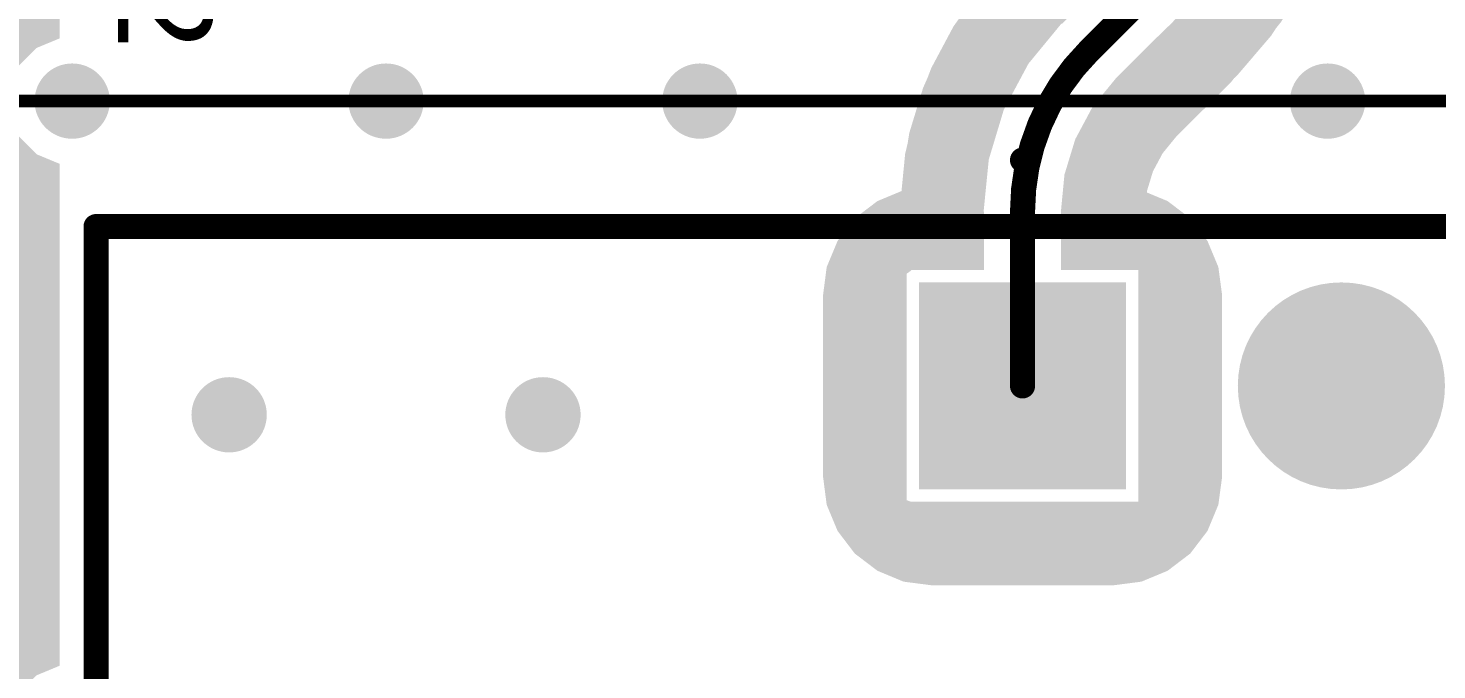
# Model space of a CAD drawing. Header units: inches. Extents: x -3 to 191, y -18 to 93.
# Drawn here: x 149.75 to 160.97, y 14.57 to 19.68 of the extents above; entities that cross this region are included whole.
import ezdxf

# ---------------------------------------------------------------- set-up
doc = ezdxf.new("R2010")
doc.units = ezdxf.units.IN
for name, color, linetype in [('Bottom Layer', 5, 'Continuous'), ('Bottom Solder', 6, 'Continuous'), ('GND 1', 90, 'Continuous'), ('GND 2', 156, 'Continuous'), ('Mechanical 15', 56, 'Continuous'), ('Mechanical 20', 56, 'Continuous'), ('Multi-Layer', 9, 'Continuous'), ('Pad Holes', 156, 'Continuous'), ('PWR', 16, 'Continuous'), ('Signal L4', 76, 'Continuous'), ('Top Layer', 1, 'Continuous'), ('Top Overlay', 2, 'Continuous'), ('Top Solder', 216, 'Continuous'), ('Via Holes', 16, 'Continuous')]:
    doc.layers.add(name, color=color, linetype=linetype)
doc.styles.add('Arial', font='', dxfattribs={"height": 0.2})
doc.styles.get('Arial').set_extended_font_data('Arial')

# ---------------------------------------------------------------- blocks, each defined once
blk = doc.blocks.new('54138792_322')
at = {"layer": 'Bottom Layer'}
h = blk.add_hatch(color=5, dxfattribs=at)
edge = h.paths.add_edge_path()
edge.add_arc((-2.54, 0), 0.723, 0, 360)
blk.add_hatch(color=5, dxfattribs=at).paths.add_polyline_path([(-0.723, 0.723), (0.723, 0.723), (0.723, -0.723), (-0.723, -0.723)])
at = {"layer": 'Bottom Solder'}
h = blk.add_hatch(color=6, dxfattribs=at)
edge = h.paths.add_edge_path()
edge.add_arc((-2.54, 0), 0.825, 0, 360)
blk.add_hatch(color=6, dxfattribs=at).paths.add_polyline_path([(-0.825, 0.825), (0.825, 0.825), (0.825, -0.825), (-0.825, -0.825)])
at = {"layer": 'GND 1'}
h = blk.add_hatch(color=90, dxfattribs=at)
edge = h.paths.add_edge_path()
edge.add_arc((-2.54, 0), 0.723, 0, 360)
blk.add_hatch(color=90, dxfattribs=at).paths.add_polyline_path([(-0.723, 0.723), (0.723, 0.723), (0.723, -0.723), (-0.723, -0.723)])
at = {"layer": 'GND 2'}
h = blk.add_hatch(color=156, dxfattribs=at)
edge = h.paths.add_edge_path()
edge.add_arc((-2.54, 0), 0.723, 0, 360)
blk.add_hatch(color=156, dxfattribs=at).paths.add_polyline_path([(-0.723, 0.723), (0.723, 0.723), (0.723, -0.723), (-0.723, -0.723)])
at = {"layer": 'Multi-Layer'}
h = blk.add_hatch(color=9, dxfattribs=at)
edge = h.paths.add_edge_path()
edge.add_arc((-2.54, 0), 0.723, 0, 360)
blk.add_hatch(color=9, dxfattribs=at).paths.add_polyline_path([(-0.723, 0.723), (0.723, 0.723), (0.723, -0.723), (-0.723, -0.723)])
at = {"layer": 'Pad Holes'}
h = blk.add_hatch(color=7, dxfattribs=at)
edge = h.paths.add_edge_path()
edge.add_arc((-2.54, 0), 0.445, 0, 360)
h = blk.add_hatch(color=7, dxfattribs=at)
edge = h.paths.add_edge_path()
edge.add_arc((0, 0), 0.445, 0, 360)
at = {"layer": 'PWR'}
h = blk.add_hatch(color=16, dxfattribs=at)
edge = h.paths.add_edge_path()
edge.add_arc((-2.54, 0), 0.723, 0, 360)
blk.add_hatch(color=16, dxfattribs=at).paths.add_polyline_path([(-0.723, 0.723), (0.723, 0.723), (0.723, -0.723), (-0.723, -0.723)])
at = {"layer": 'Signal L4'}
h = blk.add_hatch(color=76, dxfattribs=at)
edge = h.paths.add_edge_path()
edge.add_arc((-2.54, 0), 0.723, 0, 360)
blk.add_hatch(color=76, dxfattribs=at).paths.add_polyline_path([(-0.723, 0.723), (0.723, 0.723), (0.723, -0.723), (-0.723, -0.723)])
at = {"layer": 'Top Layer'}
h = blk.add_hatch(color=1, dxfattribs=at)
edge = h.paths.add_edge_path()
edge.add_arc((-2.54, 0), 0.723, 0, 360)
blk.add_hatch(color=1, dxfattribs=at).paths.add_polyline_path([(-0.723, 0.723), (0.723, 0.723), (0.723, -0.723), (-0.723, -0.723)])
at = {"layer": 'Top Solder'}
h = blk.add_hatch(color=216, dxfattribs=at)
edge = h.paths.add_edge_path()
edge.add_arc((-2.54, 0), 0.825, 0, 360)
blk.add_hatch(color=216, dxfattribs=at).paths.add_polyline_path([(-0.825, 0.825), (0.825, 0.825), (0.825, -0.825), (-0.825, -0.825)])
at = {"layer": 'Mechanical 15'}
for points in [[(7.38, 12.83, 0.1, 0.1, 0), (7.38, -1.27, 0.1, 0.1, 0)], [(7.38, -1.27, 0.1, 0.1, 0), (-7.38, -1.27, 0.1, 0.1, 0)]]:
    blk.add_lwpolyline(points, format="xyseb", dxfattribs=at)
blk.add_lwpolyline([(7.355, -1.27, 0.05, 0.05, 1), (7.405, -1.27, 0.05, 0.05, 1)], format="xyseb", close=True, dxfattribs=at)
blk.add_lwpolyline([(7.355, -1.27, 0.05, 0.05, 1), (7.405, -1.27, 0.05, 0.05, 1)], format="xyseb", close=True, dxfattribs=at)
at = {"layer": 'Mechanical 20'}
blk.add_lwpolyline([(8.38, -2.27, 0.1, 0.1, 0), (-8.38, -2.27, 0.1, 0.1, 0)], format="xyseb", dxfattribs=at)
at = {"layer": 'Top Overlay'}
for points in [[(7.38, 12.83, 0.2, 0.2, 0), (7.38, -1.27, 0.2, 0.2, 0)], [(7.38, -1.27, 0.2, 0.2, 0), (-7.38, -1.27, 0.2, 0.2, 0)], [(0, -1.85, 0.1, 0.1, -1), (0, -1.75, 0.1, 0.1, 0)], [(0, -1.75, 0.1, 0.1, -1), (0, -1.85, 0.1, 0.1, 0)]]:
    blk.add_lwpolyline(points, format="xyseb", dxfattribs=at)
for points in [[(7.33, -1.27, 0.1, 0.1, 1), (7.43, -1.27, 0.1, 0.1, 1)], [(7.33, -1.27, 0.1, 0.1, 1), (7.43, -1.27, 0.1, 0.1, 1)], [(-0.025, -1.75, 0.05, 0.05, 1), (0.025, -1.75, 0.05, 0.05, 1)], [(-0.025, -1.75, 0.05, 0.05, 1), (0.025, -1.75, 0.05, 0.05, 1)], [(-0.025, -1.85, 0.05, 0.05, 1), (0.025, -1.85, 0.05, 0.05, 1)], [(-0.025, -1.85, 0.05, 0.05, 1), (0.025, -1.85, 0.05, 0.05, 1)]]:
    blk.add_lwpolyline(points, format="xyseb", close=True, dxfattribs=at)

msp = doc.modelspace()

# ---------------------------------------------------------------- hatches: boundary and pattern name
at = {"layer": 'Bottom Layer'}
h = msp.add_hatch(color=5, dxfattribs=at)
edge = h.paths.add_edge_path()
edge.add_arc((158.965, 19.313), 0.3, 0, 360)
h = msp.add_hatch(color=5, dxfattribs=at)
edge = h.paths.add_edge_path()
edge.add_arc((150.1, 19.1), 0.3, 0, 360)
h = msp.add_hatch(color=5, dxfattribs=at)
edge = h.paths.add_edge_path()
edge.add_arc((152.6, 19.1), 0.3, 0, 360)
h = msp.add_hatch(color=5, dxfattribs=at)
edge = h.paths.add_edge_path()
edge.add_arc((155.1, 19.1), 0.3, 0, 360)
h = msp.add_hatch(color=5, dxfattribs=at)
edge = h.paths.add_edge_path()
edge.add_arc((157.143, 19.043), 0.3, 0, 360)
h = msp.add_hatch(color=5, dxfattribs=at)
edge = h.paths.add_edge_path()
edge.add_arc((160.1, 19.1), 0.3, 0, 360)
h = msp.add_hatch(color=5, dxfattribs=at)
edge = h.paths.add_edge_path()
edge.add_arc((158.348, 18.284), 0.3, 0, 360)
h = msp.add_hatch(color=5, dxfattribs=at)
edge = h.paths.add_edge_path()
edge.add_arc((156.588, 17.979), 0.3, 0, 360)
h = msp.add_hatch(color=5, dxfattribs=at)
edge = h.paths.add_edge_path()
edge.add_arc((158.958, 17.251), 0.3, 0, 360)
h = msp.add_hatch(color=5, dxfattribs=at)
edge = h.paths.add_edge_path()
edge.add_arc((156.382, 16.797), 0.3, 0, 360)
h = msp.add_hatch(color=5, dxfattribs=at)
edge = h.paths.add_edge_path()
edge.add_arc((151.35, 16.6), 0.3, 0, 360)
h = msp.add_hatch(color=5, dxfattribs=at)
edge = h.paths.add_edge_path()
edge.add_arc((153.85, 16.6), 0.3, 0, 360)
h = msp.add_hatch(color=5, dxfattribs=at)
edge = h.paths.add_edge_path()
edge.add_arc((158.947, 16.051), 0.3, 0, 360)
h = msp.add_hatch(color=5, dxfattribs=at)
edge = h.paths.add_edge_path()
edge.add_arc((156.663, 15.631), 0.3, 0, 360)
h = msp.add_hatch(color=5, dxfattribs=at)
edge = h.paths.add_edge_path()
edge.add_arc((157.86, 15.542), 0.3, 0, 360)
at = {"layer": 'GND 1'}
h = msp.add_hatch(color=90, dxfattribs=at)
edge = h.paths.add_edge_path()
edge.add_arc((158.965, 19.313), 0.3, 0, 360)
h = msp.add_hatch(color=90, dxfattribs=at)
edge = h.paths.add_edge_path()
edge.add_arc((150.1, 19.1), 0.3, 0, 360)
h = msp.add_hatch(color=90, dxfattribs=at)
edge = h.paths.add_edge_path()
edge.add_arc((152.6, 19.1), 0.3, 0, 360)
h = msp.add_hatch(color=90, dxfattribs=at)
edge = h.paths.add_edge_path()
edge.add_arc((155.1, 19.1), 0.3, 0, 360)
h = msp.add_hatch(color=90, dxfattribs=at)
edge = h.paths.add_edge_path()
edge.add_arc((157.143, 19.043), 0.3, 0, 360)
h = msp.add_hatch(color=90, dxfattribs=at)
edge = h.paths.add_edge_path()
edge.add_arc((160.1, 19.1), 0.3, 0, 360)
h = msp.add_hatch(color=90, dxfattribs=at)
edge = h.paths.add_edge_path()
edge.add_arc((158.348, 18.284), 0.3, 0, 360)
h = msp.add_hatch(color=90, dxfattribs=at)
edge = h.paths.add_edge_path()
edge.add_arc((156.588, 17.979), 0.3, 0, 360)
h = msp.add_hatch(color=90, dxfattribs=at)
edge = h.paths.add_edge_path()
edge.add_arc((158.958, 17.251), 0.3, 0, 360)
h = msp.add_hatch(color=90, dxfattribs=at)
edge = h.paths.add_edge_path()
edge.add_arc((156.382, 16.797), 0.3, 0, 360)
h = msp.add_hatch(color=90, dxfattribs=at)
edge = h.paths.add_edge_path()
edge.add_arc((151.35, 16.6), 0.3, 0, 360)
h = msp.add_hatch(color=90, dxfattribs=at)
edge = h.paths.add_edge_path()
edge.add_arc((153.85, 16.6), 0.3, 0, 360)
h = msp.add_hatch(color=90, dxfattribs=at)
edge = h.paths.add_edge_path()
edge.add_arc((158.947, 16.051), 0.3, 0, 360)
h = msp.add_hatch(color=90, dxfattribs=at)
edge = h.paths.add_edge_path()
edge.add_arc((156.663, 15.631), 0.3, 0, 360)
h = msp.add_hatch(color=90, dxfattribs=at)
edge = h.paths.add_edge_path()
edge.add_arc((157.86, 15.542), 0.3, 0, 360)
at = {"layer": 'GND 2'}
h = msp.add_hatch(color=156, dxfattribs=at)
edge = h.paths.add_edge_path()
edge.add_arc((158.965, 19.313), 0.3, 0, 360)
h = msp.add_hatch(color=156, dxfattribs=at)
edge = h.paths.add_edge_path()
edge.add_arc((150.1, 19.1), 0.3, 0, 360)
h = msp.add_hatch(color=156, dxfattribs=at)
edge = h.paths.add_edge_path()
edge.add_arc((152.6, 19.1), 0.3, 0, 360)
h = msp.add_hatch(color=156, dxfattribs=at)
edge = h.paths.add_edge_path()
edge.add_arc((155.1, 19.1), 0.3, 0, 360)
h = msp.add_hatch(color=156, dxfattribs=at)
edge = h.paths.add_edge_path()
edge.add_arc((157.143, 19.043), 0.3, 0, 360)
h = msp.add_hatch(color=156, dxfattribs=at)
edge = h.paths.add_edge_path()
edge.add_arc((160.1, 19.1), 0.3, 0, 360)
h = msp.add_hatch(color=156, dxfattribs=at)
edge = h.paths.add_edge_path()
edge.add_arc((158.348, 18.284), 0.3, 0, 360)
h = msp.add_hatch(color=156, dxfattribs=at)
edge = h.paths.add_edge_path()
edge.add_arc((156.588, 17.979), 0.3, 0, 360)
h = msp.add_hatch(color=156, dxfattribs=at)
edge = h.paths.add_edge_path()
edge.add_arc((158.958, 17.251), 0.3, 0, 360)
h = msp.add_hatch(color=156, dxfattribs=at)
edge = h.paths.add_edge_path()
edge.add_arc((156.382, 16.797), 0.3, 0, 360)
h = msp.add_hatch(color=156, dxfattribs=at)
edge = h.paths.add_edge_path()
edge.add_arc((151.35, 16.6), 0.3, 0, 360)
h = msp.add_hatch(color=156, dxfattribs=at)
edge = h.paths.add_edge_path()
edge.add_arc((153.85, 16.6), 0.3, 0, 360)
h = msp.add_hatch(color=156, dxfattribs=at)
edge = h.paths.add_edge_path()
edge.add_arc((158.947, 16.051), 0.3, 0, 360)
h = msp.add_hatch(color=156, dxfattribs=at)
edge = h.paths.add_edge_path()
edge.add_arc((156.663, 15.631), 0.3, 0, 360)
h = msp.add_hatch(color=156, dxfattribs=at)
edge = h.paths.add_edge_path()
edge.add_arc((157.86, 15.542), 0.3, 0, 360)
at = {"layer": 'PWR'}
h = msp.add_hatch(color=16, dxfattribs=at)
h.paths.add_polyline_path([(129.5, 27), (127.5, 25), (112.5, 25), (108.5, 21), (106.152, 18.652), (106, 18.706), (105.924, 18.89), (105.783, 19.031), (105.599, 19.107), (105.401, 19.107), (105.217, 19.031), (105.076, 18.89), (105, 18.706), (105, 18.508), (105.076, 18.324), (105.217, 18.183), (105.401, 18.107), (105.455, 17.955), (105, 17.5), (105, 14.6), (104.817, 14.524), (104.676, 14.383), (104.6, 14.199), (104.6, 14.001), (104.676, 13.817), (104.817, 13.676), (105, 13.6), (105, 9.6), (104.817, 9.524), (104.676, 9.383), (104.6, 9.199), (104.6, 9.001), (104.676, 8.817), (104.817, 8.676), (105, 8.6), (105, 7.5), (105.85, 6.65), (105.85, 6.501), (105.926, 6.317), (106.067, 6.176), (106.251, 6.1), (106.4, 6.1), (106.5, 6), (146, 6), (146.144, 6.144), (146.251, 6.1), (146.449, 6.1), (146.633, 6.176), (146.774, 6.317), (146.85, 6.501), (146.85, 6.699), (146.806, 6.806), (147.5, 7.5), (147.5, 21.693), (147.543, 21.736), (147.619, 21.92), (147.619, 22.119), (147.543, 22.302), (147.5, 22.345), (147.5, 26), (147.832, 26.332), (147.87, 26.348), (148.011, 26.489), (148.027, 26.527), (148.198, 26.698), (148.35, 26.635), (148.35, 26.501), (148.426, 26.317), (148.567, 26.176), (148.751, 26.1), (148.949, 26.1), (149.133, 26.176), (149.274, 26.317), (149.35, 26.501), (149.35, 26.699), (149.274, 26.883), (149.133, 27.024), (148.949, 27.1), (148.815, 27.1), (148.752, 27.252), (148.988, 27.488), (149.08, 27.488), (149.264, 27.564), (149.405, 27.705), (149.481, 27.889), (149.481, 27.981), (150.159, 28.659), (150.255, 28.563), (150.438, 28.487), (150.637, 28.487), (150.821, 28.563), (150.962, 28.704), (151.038, 28.888), (151.038, 29), (152.1, 29), (152.176, 28.817), (152.317, 28.676), (152.501, 28.6), (152.699, 28.6), (152.883, 28.676), (153.024, 28.817), (153.1, 29), (154.6, 29), (154.676, 28.817), (154.817, 28.676), (155.001, 28.6), (155.199, 28.6), (155.383, 28.676), (155.524, 28.817), (155.6, 29), (156, 29), (156, 27.5), (154.5, 26), (152.5, 26), (150.74, 24.24), (150.566, 24.281), (150.524, 24.383), (150.383, 24.524), (150.199, 24.6), (150.001, 24.6), (149.817, 24.524), (149.676, 24.383), (149.6, 24.199), (149.6, 24.001), (149.676, 23.817), (149.817, 23.676), (149.919, 23.634), (150, 23.5), (150, 19.6), (149.817, 19.524), (149.676, 19.383), (149.6, 19.199), (149.6, 19.001), (149.676, 18.817), (149.817, 18.676), (150, 18.6), (150, 14.6), (149.817, 14.524), (149.676, 14.383), (149.6, 14.199), (149.6, 14.001), (149.676, 13.817), (149.817, 13.676), (150, 13.6), (150, 9.6), (149.817, 9.524), (149.676, 9.383), (149.6, 9.199), (149.6, 9.001), (149.676, 8.817), (149.817, 8.676), (150, 8.6), (150, 4.6), (149.817, 4.524), (149.676, 4.383), (149.6, 4.199), (149.6, 4.001), (149.676, 3.817), (149.817, 3.676), (150, 3.6), (150, 3), (101.5, 3), (101.5, 6.121), (101.633, 6.176), (101.774, 6.317), (101.85, 6.501), (101.85, 6.699), (101.774, 6.883), (101.633, 7.024), (101.5, 7.079), (101.5, 11.121), (101.633, 11.176), (101.774, 11.317), (101.85, 11.501), (101.85, 11.699), (101.774, 11.883), (101.633, 12.024), (101.5, 12.079), (101.5, 29.5), (103.5, 31.5), (110.85, 31.5), (110.926, 31.317), (111.067, 31.176), (111.251, 31.1), (111.449, 31.1), (111.633, 31.176), (111.774, 31.317), (111.85, 31.5), (113.35, 31.5), (113.426, 31.317), (113.567, 31.176), (113.751, 31.1), (113.949, 31.1), (114.133, 31.176), (114.274, 31.317), (114.35, 31.5), (115.85, 31.5), (115.926, 31.317), (116.067, 31.176), (116.251, 31.1), (116.449, 31.1), (116.633, 31.176), (116.774, 31.317), (116.85, 31.5), (118.35, 31.5), (118.426, 31.317), (118.567, 31.176), (118.751, 31.1), (118.949, 31.1), (119.133, 31.176), (119.274, 31.317), (119.35, 31.5), (120.85, 31.5), (120.926, 31.317), (121.067, 31.176), (121.251, 31.1), (121.449, 31.1), (121.633, 31.176), (121.774, 31.317), (121.85, 31.5), (123.35, 31.5), (123.426, 31.317), (123.567, 31.176), (123.751, 31.1), (123.949, 31.1), (124.133, 31.176), (124.274, 31.317), (124.35, 31.5), (125.85, 31.5), (125.926, 31.317), (126.067, 31.176), (126.251, 31.1), (126.449, 31.1), (126.633, 31.176), (126.774, 31.317), (126.85, 31.5), (128.35, 31.5), (128.426, 31.317), (128.567, 31.176), (128.751, 31.1), (128.949, 31.1), (129.133, 31.176), (129.274, 31.317), (129.35, 31.5), (129.5, 31.5)])
h.paths.add_polyline_path([(125.199, 29.6), (125.001, 29.6), (124.817, 29.524), (124.676, 29.383), (124.6, 29.199), (124.6, 29.001), (124.676, 28.817), (124.817, 28.676), (125.001, 28.6), (125.199, 28.6), (125.383, 28.676), (125.524, 28.817), (125.6, 29.001), (125.6, 29.199), (125.524, 29.383), (125.383, 29.524)], flags=0)
h.paths.add_polyline_path([(122.699, 29.6), (122.501, 29.6), (122.317, 29.524), (122.176, 29.383), (122.1, 29.199), (122.1, 29.001), (122.176, 28.817), (122.317, 28.676), (122.501, 28.6), (122.699, 28.6), (122.883, 28.676), (123.024, 28.817), (123.1, 29.001), (123.1, 29.199), (123.024, 29.383), (122.883, 29.524)], flags=0)
h.paths.add_polyline_path([(120.199, 29.6), (120.001, 29.6), (119.817, 29.524), (119.676, 29.383), (119.6, 29.199), (119.6, 29.001), (119.676, 28.817), (119.817, 28.676), (120.001, 28.6), (120.199, 28.6), (120.383, 28.676), (120.524, 28.817), (120.6, 29.001), (120.6, 29.199), (120.524, 29.383), (120.383, 29.524)], flags=0)
h.paths.add_polyline_path([(117.699, 29.6), (117.501, 29.6), (117.317, 29.524), (117.176, 29.383), (117.1, 29.199), (117.1, 29.001), (117.176, 28.817), (117.317, 28.676), (117.501, 28.6), (117.699, 28.6), (117.883, 28.676), (118.024, 28.817), (118.1, 29.001), (118.1, 29.199), (118.024, 29.383), (117.883, 29.524)], flags=0)
h.paths.add_polyline_path([(115.199, 29.6), (115.001, 29.6), (114.817, 29.524), (114.676, 29.383), (114.6, 29.199), (114.6, 29.001), (114.676, 28.817), (114.817, 28.676), (115.001, 28.6), (115.199, 28.6), (115.383, 28.676), (115.524, 28.817), (115.6, 29.001), (115.6, 29.199), (115.524, 29.383), (115.383, 29.524)], flags=0)
h.paths.add_polyline_path([(112.699, 29.6), (112.501, 29.6), (112.317, 29.524), (112.176, 29.383), (112.1, 29.199), (112.1, 29.001), (112.176, 28.817), (112.317, 28.676), (112.501, 28.6), (112.699, 28.6), (112.883, 28.676), (113.024, 28.817), (113.1, 29.001), (113.1, 29.199), (113.024, 29.383), (112.883, 29.524)], flags=0)
h.paths.add_polyline_path([(108.599, 27.107), (108.401, 27.107), (108.217, 27.031), (108.076, 26.89), (108, 26.706), (108, 26.508), (108.076, 26.324), (108.217, 26.183), (108.401, 26.107), (108.599, 26.107), (108.783, 26.183), (108.924, 26.324), (109, 26.508), (109, 26.706), (108.924, 26.89), (108.783, 27.031)], flags=0)
h.paths.add_polyline_path([(105.599, 27.107), (105.401, 27.107), (105.217, 27.031), (105.076, 26.89), (105, 26.706), (105, 26.508), (105.076, 26.324), (105.217, 26.183), (105.401, 26.107), (105.599, 26.107), (105.783, 26.183), (105.924, 26.324), (106, 26.508), (106, 26.706), (105.924, 26.89), (105.783, 27.031)], flags=0)
h.paths.add_polyline_path([(103.949, 27.1), (103.751, 27.1), (103.567, 27.024), (103.426, 26.883), (103.35, 26.699), (103.35, 26.501), (103.426, 26.317), (103.567, 26.176), (103.751, 26.1), (103.949, 26.1), (104.133, 26.176), (104.274, 26.317), (104.35, 26.501), (104.35, 26.699), (104.274, 26.883), (104.133, 27.024)], flags=0)
h.paths.add_polyline_path([(110.199, 24.6), (110.001, 24.6), (109.817, 24.524), (109.676, 24.383), (109.6, 24.199), (109.6, 24.001), (109.676, 23.817), (109.817, 23.676), (110.001, 23.6), (110.199, 23.6), (110.383, 23.676), (110.524, 23.817), (110.6, 24.001), (110.6, 24.199), (110.524, 24.383), (110.383, 24.524)], flags=0)
h.paths.add_polyline_path([(147.699, 4.6), (147.501, 4.6), (147.317, 4.524), (147.176, 4.383), (147.1, 4.199), (147.1, 4.001), (147.176, 3.817), (147.317, 3.676), (147.501, 3.6), (147.699, 3.6), (147.883, 3.676), (148.024, 3.817), (148.1, 4.001), (148.1, 4.199), (148.024, 4.383), (147.883, 4.524)], flags=0)
h = msp.add_hatch(color=16, dxfattribs=at)
edge = h.paths.add_edge_path()
edge.add_arc((158.965, 19.313), 0.3, 0, 360)
h = msp.add_hatch(color=16, dxfattribs=at)
edge = h.paths.add_edge_path()
edge.add_arc((150.1, 19.1), 0.3, 0, 360)
h = msp.add_hatch(color=16, dxfattribs=at)
edge = h.paths.add_edge_path()
edge.add_arc((152.6, 19.1), 0.3, 0, 360)
h = msp.add_hatch(color=16, dxfattribs=at)
edge = h.paths.add_edge_path()
edge.add_arc((155.1, 19.1), 0.3, 0, 360)
h = msp.add_hatch(color=16, dxfattribs=at)
edge = h.paths.add_edge_path()
edge.add_arc((157.143, 19.043), 0.3, 0, 360)
h = msp.add_hatch(color=16, dxfattribs=at)
edge = h.paths.add_edge_path()
edge.add_arc((160.1, 19.1), 0.3, 0, 360)
h = msp.add_hatch(color=16, dxfattribs=at)
edge = h.paths.add_edge_path()
edge.add_arc((158.348, 18.284), 0.3, 0, 360)
h = msp.add_hatch(color=16, dxfattribs=at)
edge = h.paths.add_edge_path()
edge.add_arc((156.588, 17.979), 0.3, 0, 360)
h = msp.add_hatch(color=16, dxfattribs=at)
edge = h.paths.add_edge_path()
edge.add_arc((158.958, 17.251), 0.3, 0, 360)
h = msp.add_hatch(color=16, dxfattribs=at)
edge = h.paths.add_edge_path()
edge.add_arc((156.382, 16.797), 0.3, 0, 360)
h = msp.add_hatch(color=16, dxfattribs=at)
edge = h.paths.add_edge_path()
edge.add_arc((151.35, 16.6), 0.3, 0, 360)
h = msp.add_hatch(color=16, dxfattribs=at)
edge = h.paths.add_edge_path()
edge.add_arc((153.85, 16.6), 0.3, 0, 360)
h = msp.add_hatch(color=16, dxfattribs=at)
edge = h.paths.add_edge_path()
edge.add_arc((158.947, 16.051), 0.3, 0, 360)
h = msp.add_hatch(color=16, dxfattribs=at)
edge = h.paths.add_edge_path()
edge.add_arc((156.663, 15.631), 0.3, 0, 360)
h = msp.add_hatch(color=16, dxfattribs=at)
edge = h.paths.add_edge_path()
edge.add_arc((157.86, 15.542), 0.3, 0, 360)
at = {"layer": 'Signal L4'}
h = msp.add_hatch(color=76, dxfattribs=at)
edge = h.paths.add_edge_path()
edge.add_arc((158.965, 19.313), 0.3, 0, 360)
h = msp.add_hatch(color=76, dxfattribs=at)
edge = h.paths.add_edge_path()
edge.add_arc((150.1, 19.1), 0.3, 0, 360)
h = msp.add_hatch(color=76, dxfattribs=at)
edge = h.paths.add_edge_path()
edge.add_arc((152.6, 19.1), 0.3, 0, 360)
h = msp.add_hatch(color=76, dxfattribs=at)
edge = h.paths.add_edge_path()
edge.add_arc((155.1, 19.1), 0.3, 0, 360)
h = msp.add_hatch(color=76, dxfattribs=at)
edge = h.paths.add_edge_path()
edge.add_arc((157.143, 19.043), 0.3, 0, 360)
h = msp.add_hatch(color=76, dxfattribs=at)
edge = h.paths.add_edge_path()
edge.add_arc((160.1, 19.1), 0.3, 0, 360)
h = msp.add_hatch(color=76, dxfattribs=at)
edge = h.paths.add_edge_path()
edge.add_arc((158.348, 18.284), 0.3, 0, 360)
h = msp.add_hatch(color=76, dxfattribs=at)
edge = h.paths.add_edge_path()
edge.add_arc((156.588, 17.979), 0.3, 0, 360)
h = msp.add_hatch(color=76, dxfattribs=at)
edge = h.paths.add_edge_path()
edge.add_arc((158.958, 17.251), 0.3, 0, 360)
h = msp.add_hatch(color=76, dxfattribs=at)
edge = h.paths.add_edge_path()
edge.add_arc((156.382, 16.797), 0.3, 0, 360)
h = msp.add_hatch(color=76, dxfattribs=at)
edge = h.paths.add_edge_path()
edge.add_arc((151.35, 16.6), 0.3, 0, 360)
h = msp.add_hatch(color=76, dxfattribs=at)
edge = h.paths.add_edge_path()
edge.add_arc((153.85, 16.6), 0.3, 0, 360)
h = msp.add_hatch(color=76, dxfattribs=at)
edge = h.paths.add_edge_path()
edge.add_arc((158.947, 16.051), 0.3, 0, 360)
h = msp.add_hatch(color=76, dxfattribs=at)
edge = h.paths.add_edge_path()
edge.add_arc((156.663, 15.631), 0.3, 0, 360)
h = msp.add_hatch(color=76, dxfattribs=at)
edge = h.paths.add_edge_path()
edge.add_arc((157.86, 15.542), 0.3, 0, 360)
at = {"layer": 'Top Layer'}
msp.add_hatch(color=1, dxfattribs=at).paths.add_polyline_path([(159.723, 23.61), (159.808, 23.605), (159.906, 23.585), (159.96, 23.567), (160.015, 23.556), (160.066, 23.531), (160.12, 23.513), (160.167, 23.481), (160.218, 23.456), (160.241, 23.441), (160.26, 23.411), (160.28, 23.319), (160.269, 23.275), (160.214, 23.192), (160.209, 23.18), (160.2, 23.169), (160.181, 23.13), (160.157, 23.094), (160.147, 23.069), (160.134, 23.046), (160.12, 23.005), (160.1, 22.966), (160.093, 22.94), (160.083, 22.916), (160.077, 22.884), (160.037, 22.862), (159.957, 22.842), (159.934, 22.844), (159.815, 22.924), (159.639, 22.959), (159.139, 22.959), (158.964, 22.924), (158.815, 22.824), (158.715, 22.676), (158.68, 22.5), (158.68, 21), (158.715, 20.824), (158.809, 20.684), (158.71, 20.498), (158.512, 20.256), (158.429, 20.162), (158.429, 20.162), (158.341, 20.073), (157.984, 19.716), (157.981, 19.719), (157.717, 19.398), (157.521, 19.032), (157.401, 18.634), (157.36, 18.22), (157.364, 18.22), (157.364, 17.753), (156.747, 17.753), (156.747, 15.907), (158.593, 15.907), (158.593, 17.753), (157.976, 17.753), (157.976, 18.22), (157.976, 18.222), (158.004, 18.514), (158.09, 18.796), (158.229, 19.056), (158.415, 19.283), (158.416, 19.284), (158.772, 19.639), (158.864, 19.727), (158.864, 19.727), (159.154, 20.067), (159.388, 20.448), (159.426, 20.541), (159.639, 20.541), (159.815, 20.576), (159.934, 20.656), (159.957, 20.658), (160.037, 20.638), (160.077, 20.616), (160.083, 20.584), (160.093, 20.56), (160.1, 20.534), (160.12, 20.495), (160.134, 20.454), (160.147, 20.431), (160.157, 20.406), (160.181, 20.37), (160.2, 20.331), (160.209, 20.32), (160.214, 20.308), (160.269, 20.225), (160.28, 20.181), (160.26, 20.089), (160.241, 20.059), (160.218, 20.044), (160.167, 20.019), (160.12, 19.987), (160.066, 19.969), (160.015, 19.944), (159.96, 19.933), (159.906, 19.915), (159.834, 19.9), (159.73, 19.732), (159.688, 19.679), (159.651, 19.622), (159.381, 19.306), (159.356, 19.283), (159.335, 19.256), (159.335, 19.256), (158.892, 18.814), (158.786, 18.684), (158.709, 18.54), (158.661, 18.383), (158.66, 18.372), (158.826, 18.303), (159.006, 18.166), (159.143, 17.986), (159.23, 17.777), (159.26, 17.553), (159.26, 16.107), (159.23, 15.883), (159.143, 15.674), (159.006, 15.494), (158.826, 15.357), (158.617, 15.27), (158.393, 15.241), (156.947, 15.241), (156.723, 15.27), (156.514, 15.357), (156.334, 15.494), (156.197, 15.674), (156.11, 15.883), (156.081, 16.107), (156.081, 17.553), (156.11, 17.777), (156.197, 17.986), (156.334, 18.166), (156.514, 18.303), (156.706, 18.383), (156.735, 18.68), (156.755, 18.763), (156.768, 18.846), (156.878, 19.206), (156.913, 19.284), (156.943, 19.363), (157.12, 19.695), (157.169, 19.764), (157.214, 19.836), (157.453, 20.127), (157.484, 20.156), (157.51, 20.19), (157.516, 20.195), (157.956, 20.635), (157.956, 20.635), (157.967, 20.643), (158.051, 20.746), (158.034, 20.831), (158.029, 20.916), (158.018, 21), (158.018, 22.5), (158.029, 22.584), (158.034, 22.669), (158.054, 22.767), (158.072, 22.82), (158.083, 22.876), (158.108, 22.927), (158.127, 22.981), (158.158, 23.028), (158.183, 23.079), (158.239, 23.162), (158.276, 23.204), (158.308, 23.252), (158.35, 23.289), (158.388, 23.332), (158.435, 23.363), (158.478, 23.401), (158.56, 23.456), (158.611, 23.481), (158.658, 23.513), (158.712, 23.531), (158.763, 23.556), (158.819, 23.567), (158.873, 23.585), (158.97, 23.605), (159.055, 23.61), (159.139, 23.621), (159.639, 23.621)])
h = msp.add_hatch(color=1, dxfattribs=at)
edge = h.paths.add_edge_path()
edge.add_arc((158.965, 19.313), 0.3, 0, 360)
h = msp.add_hatch(color=1, dxfattribs=at)
edge = h.paths.add_edge_path()
edge.add_arc((150.1, 19.1), 0.3, 0, 360)
h = msp.add_hatch(color=1, dxfattribs=at)
edge = h.paths.add_edge_path()
edge.add_arc((152.6, 19.1), 0.3, 0, 360)
h = msp.add_hatch(color=1, dxfattribs=at)
edge = h.paths.add_edge_path()
edge.add_arc((155.1, 19.1), 0.3, 0, 360)
h = msp.add_hatch(color=1, dxfattribs=at)
edge = h.paths.add_edge_path()
edge.add_arc((157.143, 19.043), 0.3, 0, 360)
h = msp.add_hatch(color=1, dxfattribs=at)
edge = h.paths.add_edge_path()
edge.add_arc((160.1, 19.1), 0.3, 0, 360)
h = msp.add_hatch(color=1, dxfattribs=at)
edge = h.paths.add_edge_path()
edge.add_arc((158.348, 18.284), 0.3, 0, 360)
h = msp.add_hatch(color=1, dxfattribs=at)
edge = h.paths.add_edge_path()
edge.add_arc((156.588, 17.979), 0.3, 0, 360)
h = msp.add_hatch(color=1, dxfattribs=at)
edge = h.paths.add_edge_path()
edge.add_arc((158.958, 17.251), 0.3, 0, 360)
h = msp.add_hatch(color=1, dxfattribs=at)
edge = h.paths.add_edge_path()
edge.add_arc((156.382, 16.797), 0.3, 0, 360)
h = msp.add_hatch(color=1, dxfattribs=at)
edge = h.paths.add_edge_path()
edge.add_arc((151.35, 16.6), 0.3, 0, 360)
h = msp.add_hatch(color=1, dxfattribs=at)
edge = h.paths.add_edge_path()
edge.add_arc((153.85, 16.6), 0.3, 0, 360)
h = msp.add_hatch(color=1, dxfattribs=at)
edge = h.paths.add_edge_path()
edge.add_arc((158.947, 16.051), 0.3, 0, 360)
h = msp.add_hatch(color=1, dxfattribs=at)
edge = h.paths.add_edge_path()
edge.add_arc((156.663, 15.631), 0.3, 0, 360)
h = msp.add_hatch(color=1, dxfattribs=at)
edge = h.paths.add_edge_path()
edge.add_arc((157.86, 15.542), 0.3, 0, 360)
at = {"layer": 'Via Holes'}
h = msp.add_hatch(color=7, dxfattribs=at)
edge = h.paths.add_edge_path()
edge.add_arc((158.965, 19.313), 0.15, 0, 360)
h = msp.add_hatch(color=7, dxfattribs=at)
edge = h.paths.add_edge_path()
edge.add_arc((150.1, 19.1), 0.15, 0, 360)
h = msp.add_hatch(color=7, dxfattribs=at)
edge = h.paths.add_edge_path()
edge.add_arc((152.6, 19.1), 0.15, 0, 360)
h = msp.add_hatch(color=7, dxfattribs=at)
edge = h.paths.add_edge_path()
edge.add_arc((155.1, 19.1), 0.15, 0, 360)
h = msp.add_hatch(color=7, dxfattribs=at)
edge = h.paths.add_edge_path()
edge.add_arc((157.143, 19.043), 0.15, 0, 360)
h = msp.add_hatch(color=7, dxfattribs=at)
edge = h.paths.add_edge_path()
edge.add_arc((160.1, 19.1), 0.15, 0, 360)
h = msp.add_hatch(color=7, dxfattribs=at)
edge = h.paths.add_edge_path()
edge.add_arc((158.348, 18.284), 0.15, 0, 360)
h = msp.add_hatch(color=7, dxfattribs=at)
edge = h.paths.add_edge_path()
edge.add_arc((156.588, 17.979), 0.15, 0, 360)
h = msp.add_hatch(color=7, dxfattribs=at)
edge = h.paths.add_edge_path()
edge.add_arc((158.958, 17.251), 0.15, 0, 360)
h = msp.add_hatch(color=7, dxfattribs=at)
edge = h.paths.add_edge_path()
edge.add_arc((156.382, 16.797), 0.15, 0, 360)
h = msp.add_hatch(color=7, dxfattribs=at)
edge = h.paths.add_edge_path()
edge.add_arc((151.35, 16.6), 0.15, 0, 360)
h = msp.add_hatch(color=7, dxfattribs=at)
edge = h.paths.add_edge_path()
edge.add_arc((153.85, 16.6), 0.15, 0, 360)
h = msp.add_hatch(color=7, dxfattribs=at)
edge = h.paths.add_edge_path()
edge.add_arc((158.947, 16.051), 0.15, 0, 360)
h = msp.add_hatch(color=7, dxfattribs=at)
edge = h.paths.add_edge_path()
edge.add_arc((156.663, 15.631), 0.15, 0, 360)
h = msp.add_hatch(color=7, dxfattribs=at)
edge = h.paths.add_edge_path()
edge.add_arc((157.86, 15.542), 0.15, 0, 360)

# ---------------------------------------------------------------- linework, layer by layer
at = {"layer": 'Top Layer'}
for points in [[(158.2, 19.5, 0.2, 0.2, 0), (158.645, 19.945, 0.2, 0.2, 0)], [(157.67, 18.22, 0.2, 0.2, -0.198912), (158.2, 19.5, 0.2, 0.2, 0)], [(157.67, 16.83, 0.2, 0.2, 0), (157.67, 18.22, 0.2, 0.2, 0)]]:
    msp.add_lwpolyline(points, format="xyseb", dxfattribs=at)
for points in [[(158.15, 19.5, 0.1, 0.1, 1), (158.25, 19.5, 0.1, 0.1, 1)], [(158.15, 19.5, 0.1, 0.1, 1), (158.25, 19.5, 0.1, 0.1, 1)], [(157.62, 18.22, 0.1, 0.1, 1), (157.72, 18.22, 0.1, 0.1, 1)], [(157.62, 18.22, 0.1, 0.1, 1), (157.72, 18.22, 0.1, 0.1, 1)], [(157.62, 16.83, 0.1, 0.1, 1), (157.72, 16.83, 0.1, 0.1, 1)]]:
    msp.add_lwpolyline(points, format="xyseb", close=True, dxfattribs=at)

# ---------------------------------------------------------------- block references
at = {"rotation": 180}
msp.add_blockref('54138792_322', (157.67, 16.83), dxfattribs=at)

# ---------------------------------------------------------------- texts
at = {"layer": 'Top Overlay', "style": 'Arial'}
msp.add_text('D12', height=0.75, rotation=270, dxfattribs=at).set_placement((150.465, 21.437))

doc.saveas('drawing.dxf')
